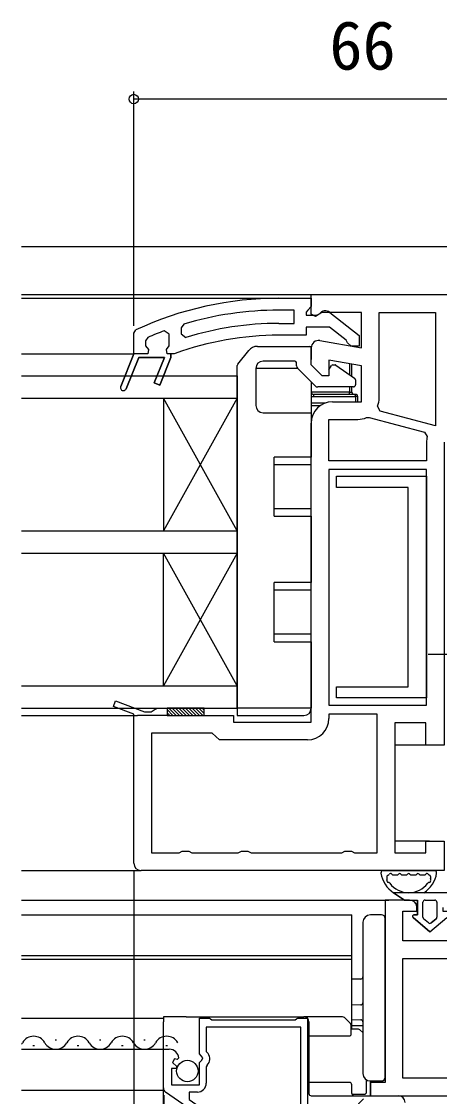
# Model space of a CAD drawing. Units: millimetres, scale not verified. Extents: x -525 to 525, y -783 to 778.
# Drawn here: x -163.2 to -106.7, y -313.8 to -168.2 of the extents above; entities that cross this region are included whole.
import ezdxf
from ezdxf.enums import TextEntityAlignment as Align

# ---------------------------------------------------------------- set-up
doc = ezdxf.new("R2010")
doc.units = ezdxf.units.MM
doc.header["$LTSCALE"] = 4
for name, color, linetype in [('0-2_YKK_11', 7, 'Continuous'), ('0-3_YKK_12', 2, 'Continuous'), ('0-4_YKK_13', 4, 'Continuous'), ('0-6_YKK_D', 6, 'Continuous')]:
    doc.layers.add(name, color=color, linetype=linetype)
doc.styles.add('ＭＳ ゴシック', font='')
doc.styles.get('ＭＳ ゴシック').set_extended_font_data('MS Gothic')

msp = doc.modelspace()

# ---------------------------------------------------------------- linework, layer by layer
at = {"layer": '0-2_YKK_11'}
for p, q in [((-108.453, -225.185), (-108.453, -227.685)), ((-143.553, -262.185), (-147.553, -262.185)), ((-138.934, -316.559), (-143.754, -313.194))]:
    msp.add_line(p, q, dxfattribs=at)
for points in [[(-124.053, -205.185), (-82.053, -205.185), (-82.053, -225.051), (-81.976, -225.185), (-85.394, -228.089), (-85.912, -227.48), (-83.192, -225.169)], [(-122.879, -211.4), (-117.253, -212.392), (-117.253, -207.585), (-122.609, -207.585), (-123.477, -208.127), (-124.053, -207.807), (-124.053, -205.185)], [(-128.42, -205.681), (-124.053, -205.681), (-124.053, -206.781), (-124.49, -207.277), (-124.753, -207.575), (-124.753, -207.981), (-123.353, -207.981), (-122.953, -207.781)], [(-128.42, -209.081), (-126.353, -209.081), (-126.353, -207.281), (-128.42, -207.281)], [(-121.536, -207.594), (-117.553, -210.706), (-117.553, -212.181), (-118.654, -212.181), (-119.154, -211.706), (-119.345, -211.336), (-121.592, -209.581), (-124.753, -209.581), (-124.753, -210.681), (-128.42, -210.681)], [(-107.253, -207.585), (-107.253, -222.964), (-114.737, -220.958), (-115.07, -220.286)], [(-114.853, -219.185), (-114.853, -207.585), (-107.253, -207.585)], [(-141.298, -209.19), (-141.653, -209.668), (-141.653, -210.505), (-141.005, -210.982)], [(-146.153, -210.976), (-146.453, -211.434), (-146.453, -212.106), (-146.078, -212.591), (-146.153, -213.181), (-148.053, -213.181), (-149.825, -217.633), (-148.053, -213.181), (-148.053, -210.399), (-147.763, -209.946)], [(-149.081, -217.929), (-147.391, -213.681), (-143.914, -213.681), (-145.288, -217.133), (-144.544, -217.429), (-143.053, -213.681), (-143.053, -213.181), (-143.553, -213.181), (-143.628, -212.591), (-143.253, -212.106), (-143.253, -212.081), (-143.253, -210.546), (-143.928, -210.077)], [(-121.153, -219.685), (-117.253, -219.685), (-117.253, -214.829), (-121.653, -214.053), (-121.653, -216.185), (-122.553, -216.185), (-124.053, -214.685), (-124.053, -212.385)], [(-142.436, -213.151), (-142.607, -213.181), (-143.053, -213.181), (-143.053, -213.681), (-144.544, -217.429), (-145.288, -217.133), (-143.914, -213.681), (-147.391, -213.681), (-149.081, -217.929)], [(-148.053, -282.185), (-148.053, -261.995), (-150.794, -260.959), (-150.511, -260.21), (-146.613, -261.685), (-145.719, -261.685), (-145.286, -261.435), (-144.853, -261.185), (-143.553, -261.185), (-143.553, -262.185), (-134.553, -262.185), (-134.553, -263.085), (-124.053, -263.085), (-124.053, -222.585)], [(-108.453, -227.685), (-121.653, -227.685), (-121.653, -222.085), (-117.753, -222.085)], [(-116.562, -221.829), (-116.227, -221.802), (-108.721, -223.813), (-108.364, -224.41)], [(-106.053, -225.185), (-106.053, -266.185), (-108.553, -266.185), (-108.553, -263.185), (-112.753, -263.185), (-112.753, -280.785), (-108.553, -280.785), (-108.553, -279.185), (-106.053, -279.185), (-106.053, -283.185), (-147.053, -283.185)], [(-115.153, -280.785), (-115.153, -261.985), (-121.653, -261.985), (-121.653, -262.585)], [(-124.553, -265.485), (-136.458, -265.485), (-136.955, -265.035), (-137.453, -264.585), (-145.653, -264.585), (-145.653, -280.785), (-141.919, -280.785), (-141.486, -280.535), (-140.62, -280.535), (-140.187, -280.785), (-133.919, -280.785), (-133.486, -280.535), (-132.62, -280.535), (-132.187, -280.785), (-119.919, -280.785), (-119.486, -280.535), (-118.62, -280.535), (-118.187, -280.785), (-115.153, -280.785)], [(-116.053, -313.685), (-38.053, -313.685), (-38.053, -311.885), (-40.053, -311.885), (-40.053, -287.185), (-43.353, -287.185)], [(-110.753, -287.185), (-114.053, -287.185), (-114.053, -311.885), (-116.053, -311.885), (-116.053, -313.685)], [(-106.253, -288.185), (-106.253, -288.685), (-104.753, -288.685), (-104.753, -292.685), (-111.653, -292.685), (-111.653, -288.685), (-109.753, -288.685), (-109.753, -288.185)], [(-90.053, -311.285), (-111.653, -311.285), (-111.653, -295.085), (-105.158, -295.085), (-104.672, -295.467)], [(-141.954, -308.567), (-142.205, -308.778), (-142.524, -308.693), (-142.794, -309.161), (-142.217, -309.738), (-142.319, -309.985), (-142.953, -309.985), (-142.953, -312.185), (-139.153, -312.185), (-139.153, -309.185), (-138.853, -308.885), (-138.7, -308.556), (-139.153, -308.016), (-139.153, -303.185), (-137.826, -303.185), (-137.653, -303.285), (-137.48, -303.385), (-126.226, -303.385), (-126.053, -303.285), (-125.88, -303.185), (-124.553, -303.185), (-124.553, -315.485), (-118.353, -315.485), (-116.958, -314.09)], [(-138.438, -315.685), (-125.453, -315.685), (-125.453, -304.385), (-138.253, -304.385), (-138.253, -307.689), (-138.01, -307.978)], [(-144.053, -312.62), (-144.053, -307.385), (-143.248, -307.385)], [(-138.146, -309.528), (-138.253, -309.757), (-138.253, -311.985)], [(-139.453, -313.185), (-140.553, -313.185), (-140.553, -314.209), (-138.438, -315.685)]]:
    msp.add_lwpolyline(points, dxfattribs=at)
msp.add_lwpolyline([(-121.653, -228.885), (-121.653, -260.785), (-108.453, -260.785), (-108.453, -228.885)], close=True, dxfattribs=at)
for centre, radius, start, end in [((-128.42, -251.681), 46, 90.00001, 114.86598), ((-128.42, -251.681), 44.4, 89.99999, 106.86019), ((-122.153, -208.381), 1, 51.91328, 143.13011), ((-128.42, -251.681), 42.6, 89.99999, 107.18277), ((-128.42, -251.681), 44.4, 110.44221, 113.53922), ((-128.42, -251.681), 41, 89.99999, 109.98888), ((-123.053, -212.385), 1, 79.99999, 179.99998), ((-149.453, -217.781), 0.4, 158.30059, 338.30061), ((-149.453, -217.781), 0.4, 158.30059, 338.30061), ((-121.153, -222.585), 2.9, 90.00001, 179.99999), ((-117.753, -219.185), 2.9, 337.68615, 359.99999), ((-117.753, -219.185), 2.9, 269.99996, 294.25263), ((-105.053, -225.185), 3.4, 166.82613, 179.99998), ((-124.553, -262.585), 2.9, 270.00001, 359.99999), ((-147.053, -282.185), 1, 180.00001, 269.99999), ((-110.753, -288.185), 1, 0.00001, 89.99999), ((-143.248, -308.685), 1.3, 5.2159, 90.00002), ((-138.853, -308.685), 1.1, 310.00519, 40.00001), ((-143.353, -312.62), 0.7, 180.00002, 235.08063), ((-139.453, -311.985), 1.2, 270.00001, 359.99999)]:
    msp.add_arc(centre, radius, start, end, dxfattribs=at)
at = {"layer": '0-3_YKK_12'}
for p, q in [((-1.5, -198.685), (-163.236, -198.685)), ((-163.236, -205.185), (-123.553, -205.185)), ((-163.236, -205.681), (-128.424, -205.681)), ((-163.236, -213.181), (-148.053, -213.181)), ((-163.236, -216.185), (-134.053, -216.185)), ((-134.053, -216.185), (-134.053, -261.185)), ((-163.236, -219.185), (-134.053, -219.185)), ((-144.053, -219.185), (-144.053, -237.185)), ((-134.053, -219.185), (-144.053, -237.185)), ((-134.053, -237.185), (-144.053, -219.185)), ((-163.236, -237.185), (-134.053, -237.185)), ((-163.236, -240.185), (-134.053, -240.185)), ((-144.053, -258.185), (-144.053, -240.185)), ((-134.053, -258.185), (-144.053, -240.185)), ((-134.053, -240.185), (-144.053, -258.185)), ((-163.236, -258.185), (-134.053, -258.185)), ((-163.236, -261.185), (-134.053, -261.186)), ((-163.236, -262.185), (-147.553, -262.185)), ((-108.066, -266.185), (-112.753, -266.185)), ((-108.054, -279.185), (-112.753, -279.185)), ((-163.236, -283.185), (-147.053, -283.185)), ((-163.236, -287.185), (-113.553, -287.185)), ((-163.236, -289.185), (-118.553, -289.185)), ((-118.553, -304.685), (-118.553, -289.185)), ((-163.236, -294.685), (-118.553, -294.685)), ((-163.236, -295.185), (-118.553, -295.185)), ((-163.236, -303.185), (-144.053, -303.185)), ((-161.699, -306.885), (-161.499, -306.885)), ((-158.699, -306.125), (-158.499, -306.125)), ((-155.699, -306.885), (-155.499, -306.885)), ((-152.699, -306.125), (-152.499, -306.125)), ((-149.699, -306.885), (-149.499, -306.885)), ((-146.699, -306.125), (-146.499, -306.125)), ((-143.699, -306.885), (-143.499, -306.885)), ((-163.236, -307.385), (-144.053, -307.385)), ((-144.053, -312.985), (-163.236, -312.985))]:
    msp.add_line(p, q, dxfattribs=at)
for centre, start, end in [((-161.599, -307.343), 29.20254, 150.79746), ((-155.599, -307.343), 29.20254, 150.79746), ((-149.599, -307.343), 29.20254, 150.79746), ((-143.599, -307.343), 29.20254, 150.79746), ((-164.599, -305.667), 322.47449, 330.79746), ((-158.599, -305.667), 209.20254, 330.79746), ((-152.599, -305.667), 209.20254, 330.79746), ((-146.599, -305.667), 209.20254, 330.79746)]:
    msp.add_arc(centre, 1.718, start, end, dxfattribs=at)
at = {"layer": '0-4_YKK_13'}
for p, q in [((-131.332, -212.185), (-124.253, -212.185)), ((-124.033, -212.185), (-124.053, -212.185)), ((-124.053, -212.385), (-124.053, -212.185)), ((-124.053, -212.385), (-124.053, -213.977)), ((-133.987, -214.602), (-132.503, -212.748)), ((-134.053, -261.185), (-134.053, -214.79)), ((-131.553, -215.185), (-131.553, -220.185)), ((-125.881, -215.185), (-131.553, -215.185)), ((-126.253, -214.185), (-130.553, -214.185)), ((-126.053, -214.806), (-126.053, -214.385)), ((-123.528, -217.538), (-125.907, -215.159)), ((-121.653, -215.377), (-121.311, -214.785)), ((-121.138, -214.685), (-120.816, -214.685)), ((-120.701, -214.721), (-118.181, -216.486)), ((-118.853, -214.547), (-118.853, -216.015)), ((-118.553, -216.225), (-118.553, -214.6)), ((-118.053, -216.731), (-118.053, -217.385)), ((-124.053, -217.013), (-124.053, -221.185)), ((-118.353, -217.685), (-123.174, -217.685)), ((-118.853, -217.685), (-118.853, -218.385)), ((-118.853, -218.385), (-118.553, -218.385)), ((-118.553, -218.385), (-118.553, -217.685)), ((-118.053, -218.685), (-123.753, -218.685)), ((-123.753, -218.685), (-123.753, -218.985)), ((-123.753, -218.985), (-118.053, -218.985)), ((-118.053, -218.985), (-118.053, -219.685)), ((-117.753, -219.685), (-117.753, -218.985)), ((-130.553, -221.185), (-124.053, -221.185)), ((-122.211, -219.885), (-124.053, -219.885)), ((-124.053, -220.185), (-122.781, -220.185)), ((-124.053, -221.185), (-124.053, -227.185)), ((-129.053, -235.185), (-129.053, -227.185)), ((-124.053, -227.185), (-129.053, -227.185)), ((-124.053, -234.185), (-129.053, -234.185)), ((-124.053, -235.185), (-124.053, -234.185)), ((-129.053, -235.185), (-124.053, -235.185)), ((-124.053, -235.185), (-124.053, -244.185)), ((-129.053, -252.185), (-129.053, -244.185)), ((-124.053, -244.185), (-129.053, -244.185)), ((-124.053, -251.185), (-129.053, -251.185)), ((-124.053, -252.185), (-124.053, -251.185)), ((-129.053, -252.185), (-124.053, -252.185)), ((-124.053, -252.185), (-124.053, -261.185)), ((-108.253, -253.885), (-101.253, -253.885)), ((-143.553, -261.38), (-142.748, -262.185)), ((-143.553, -261.829), (-143.197, -262.185)), ((-143.299, -261.185), (-142.299, -262.185)), ((-142.85, -261.185), (-141.85, -262.185)), ((-142.401, -261.185), (-141.401, -262.185)), ((-141.952, -261.185), (-140.952, -262.185)), ((-141.503, -261.185), (-140.503, -262.185)), ((-141.054, -261.185), (-140.054, -262.185)), ((-140.605, -261.185), (-139.605, -262.185)), ((-140.156, -261.185), (-139.156, -262.185)), ((-139.707, -261.185), (-138.707, -262.185)), ((-139.258, -261.185), (-138.553, -261.89)), ((-138.809, -261.185), (-138.553, -261.441)), ((-134.053, -261.185), (-134.053, -262.185)), ((-124.053, -261.185), (-134.053, -261.185)), ((-134.053, -262.185), (-125.053, -262.185)), ((-114.317, -283.185), (-107.389, -283.185)), ((-112.917, -283.785), (-112.485, -283.785)), ((-111.685, -283.785), (-111.253, -283.785)), ((-110.453, -283.785), (-110.021, -283.785)), ((-109.221, -283.785), (-108.789, -283.785)), ((-105.352, -286.185), (-112.902, -286.185)), ((-111.453, -287.185), (-109.653, -287.185)), ((-111.453, -287.185), (-109.653, -287.185)), ((-109.653, -287.185), (-109.653, -289.185)), ((-109.653, -289.185), (-109.653, -287.185)), ((-108.953, -289.485), (-108.953, -287.485)), ((-108.953, -289.485), (-108.953, -287.485)), ((-108.653, -287.185), (-107.353, -287.185)), ((-108.653, -287.185), (-107.353, -287.185)), ((-107.053, -287.485), (-107.053, -289.485)), ((-107.053, -287.485), (-107.053, -289.485)), ((-114.553, -289.185), (-116.053, -289.185)), ((-114.053, -290.185), (-114.053, -289.685)), ((-110.282, -289.541), (-108.003, -291.485)), ((-108.003, -291.485), (-110.282, -289.541)), ((-109.653, -289.185), (-110.151, -289.185)), ((-110.151, -289.185), (-109.653, -289.185)), ((-108.198, -290.267), (-108.848, -289.713)), ((-108.198, -290.267), (-108.848, -289.713)), ((-108.003, -291.485), (-105.724, -289.541)), ((-108.003, -291.485), (-105.724, -289.541)), ((-107.158, -289.713), (-107.808, -290.267)), ((-107.808, -290.267), (-107.158, -289.713)), ((-117.053, -290.185), (-117.053, -310.685)), ((-114.053, -310.685), (-114.053, -290.185)), ((-117.348, -297.89), (-118.553, -297.911)), ((-117.348, -301.39), (-118.553, -301.411)), ((-144.053, -302.985), (-144.053, -303.685)), ((-140.947, -302.985), (-144.053, -302.985)), ((-144.053, -307.385), (-144.053, -303.685)), ((-140.947, -302.985), (-139.957, -302.985)), ((-139.957, -302.985), (-125.053, -302.985)), ((-119.936, -302.985), (-125.053, -302.985)), ((-124.353, -303.685), (-124.353, -312.185)), ((-119.158, -303.473), (-119.441, -303.19)), ((-118.84, -303.791), (-119.158, -303.473)), ((-118.626, -305.282), (-118.635, -304.28)), ((-118.553, -303.359), (-117.348, -303.38)), ((-118.553, -304.185), (-117.353, -304.185)), ((-117.353, -304.185), (-117.053, -304.185)), ((-124.353, -305.585), (-118.926, -305.585)), ((-117.664, -304.685), (-118.632, -304.685)), ((-117.053, -305.114), (-117.469, -304.757)), ((-144.053, -312.185), (-144.053, -307.385)), ((-116.57, -313.188), (-116.556, -311.549)), ((-114.053, -311.185), (-114.053, -310.685)), ((-144.053, -313.285), (-144.053, -312.185)), ((-118.866, -311.885), (-124.353, -311.885)), ((-124.353, -312.185), (-124.353, -313.385)), ((-118.556, -313.388), (-118.566, -312.182)), ((-116.053, -311.685), (-114.553, -311.685)), ((-144.053, -316.725), (-144.053, -313.285)), ((-124.053, -313.685), (-112.253, -313.685)), ((-118.538, -313.485), (-116.87, -313.485)), ((-116.053, -313.684), (-116.053, -313.385))]:
    msp.add_line(p, q, dxfattribs=at)
for points in [[(-118.853, -218.685), (-118.853, -218.385), (-124.053, -218.385)], [(-117.753, -218.985), (-118.053, -218.985), (-118.053, -218.685)], [(-129.053, -228.185), (-124.053, -228.185), (-124.053, -227.185)], [(-129.053, -245.185), (-124.053, -245.185), (-124.053, -244.185)], [(-112.902, -286.185), (-111.453, -287.185), (-112.902, -286.185)], [(-116.053, -313.385), (-116.053, -313.086), (-116.053, -311.685)]]:
    msp.add_lwpolyline(points, dxfattribs=at)
for points in [[(-108.453, -229.785), (-108.453, -259.785), (-120.653, -259.785), (-120.653, -258.285), (-110.953, -258.285), (-110.953, -231.285), (-120.653, -231.285), (-120.653, -229.785)], [(-143.553, -261.185), (-143.553, -262.185), (-138.553, -262.185), (-138.553, -261.185)]]:
    msp.add_lwpolyline(points, close=True, dxfattribs=at)
msp.add_circle((-140.803, -310.336), 1.45, dxfattribs=at)
for centre, radius, start, end in [((-131.332, -213.685), 1.5, 90, 141.34019), ((-124.253, -212.385), 0.2, 0, 90), ((-133.753, -214.79), 0.3, 141.34019, 180), ((-130.553, -215.185), 1, 90, 180), ((-126.253, -214.385), 0.2, 0, 90), ((-125.553, -214.806), 0.5, 180, 225), ((-121.138, -214.885), 0.2, 90, 150), ((-120.816, -214.885), 0.2, 55, 90), ((-118.353, -216.731), 0.3, 0, 55), ((-123.753, -218.385), 0.3, 180, 270), ((-123.174, -217.185), 0.5, 225, 270), ((-118.253, -218.385), 0.3, 180, 270), ((-118.353, -217.385), 0.3, 270, 0), ((-123.753, -218.385), 0.6, 240, 270), ((-118.053, -218.985), 0.3, 0, 90), ((-130.553, -220.185), 1, 180, 270), ((-125.053, -261.185), 1, 270, 0), ((-114.317, -283.485), 0.3, 90, 188.20609), ((-110.853, -282.985), 3.8, 188.20609, 237.36313), ((-113.536, -284.085), 0.3, 110.02209, 202.28177), ((-113.742, -283.521), 0.3, 290.02209, 328.16514), ((-113.317, -283.785), 0.2, 36.8699, 148.16514), ((-112.917, -283.485), 0.3, 216.8699, 270), ((-112.485, -283.485), 0.3, 270, 323.1301), ((-112.085, -283.785), 0.2, 36.8699, 143.1301), ((-111.685, -283.485), 0.3, 216.8699, 270), ((-111.253, -283.485), 0.3, 270, 323.1301), ((-110.853, -283.785), 0.2, 36.8699, 143.1301), ((-110.453, -283.485), 0.3, 216.8699, 270), ((-110.021, -283.485), 0.3, 270, 323.1301), ((-109.621, -283.785), 0.2, 36.8699, 143.1301), ((-109.221, -283.485), 0.3, 216.8699, 270), ((-110.853, -282.985), 3.8, 302.63687, 351.79391), ((-108.789, -283.485), 0.3, 270, 323.1301), ((-108.389, -283.785), 0.2, 31.83486, 143.1301), ((-107.964, -283.521), 0.3, 211.83486, 249.97791), ((-108.17, -284.085), 0.3, 337.71823, 69.97791), ((-107.389, -283.485), 0.3, 351.79391, 90), ((-113.624, -284.585), 0.2, 153.36701, 266.63299), ((-110.853, -282.985), 3.2, 202.28177, 203.14776), ((-114.071, -284.361), 0.3, 333.36701, 23.14776), ((-113.654, -285.084), 0.3, 36.85224, 86.63299), ((-110.853, -282.985), 3.2, 216.85224, 323.14776), ((-108.052, -285.084), 0.3, 93.36701, 143.14776), ((-108.082, -284.585), 0.2, 273.36701, 26.63299), ((-107.635, -284.361), 0.3, 156.85224, 206.63299), ((-110.853, -282.985), 3.2, 336.85224, 337.71823), ((-108.653, -287.485), 0.3, 90, 180), ((-108.653, -287.485), 0.3, 90, 180), ((-107.353, -287.485), 0.3, 0, 90), ((-107.353, -287.485), 0.3, 0, 90), ((-116.053, -290.185), 1, 90, 180), ((-114.553, -289.685), 0.5, 0, 90), ((-110.151, -289.387), 0.202, 90.00003, 229.53622), ((-110.151, -289.387), 0.202, 90, 229.53619), ((-108.653, -289.485), 0.3, 180, 229.53619), ((-108.653, -289.485), 0.3, 180, 229.53619), ((-107.353, -289.485), 0.3, 310.46381, 0), ((-107.353, -289.485), 0.3, 310.46381, 0), ((-108.003, -290.039), 0.3, 229.53619, 310.46381), ((-108.003, -290.039), 0.3, 229.53619, 310.46381), ((-117.353, -297.59), 0.3, 271, 0), ((-117.353, -301.09), 0.3, 271, 0), ((-125.053, -303.685), 0.7, 0, 90), ((-119.936, -303.685), 0.7, 45, 90), ((-119.335, -304.286), 0.7, 0.5, 45), ((-117.353, -303.68), 0.3, 0, 89), ((-118.926, -305.285), 0.3, 270, 0.5), ((-117.664, -304.985), 0.3, 49.39871, 90), ((-116.053, -310.685), 1, 180, 270), ((-114.553, -311.185), 0.5, 270, 0), ((-118.866, -312.185), 0.3, 0.5, 90), ((-118.866, -312.185), 0.3, 0.5, 90), ((-124.053, -313.385), 0.3, 180, 270), ((-118.256, -313.385), 0.3, 180.5, 270), ((-116.87, -313.185), 0.3, 270, 359.5), ((-112.253, -314.585), 0.9, 0, 90)]:
    msp.add_arc(centre, radius, start, end, dxfattribs=at)
at = {"layer": '0-6_YKK_D'}
for p, q in [((-148.053, -209.399), (-148.053, -177.685)), ((-82.053, -178.685), (-148.053, -178.685)), ((-148.053, -283.185), (-148.053, -511.497)), ((-144, -313.62), (-144, -349.685))]:
    msp.add_line(p, q, dxfattribs=at)
msp.add_circle((-148.053, -178.685), 0.637, dxfattribs=at)

# ---------------------------------------------------------------- texts
at = {"layer": '0-6_YKK_D', "style": 'ＭＳ ゴシック'}
msp.add_text('66', height=6.598, dxfattribs=at).set_placement((-121.598, -176.685), align=Align.BOTTOM_LEFT)

doc.saveas('drawing.dxf')
